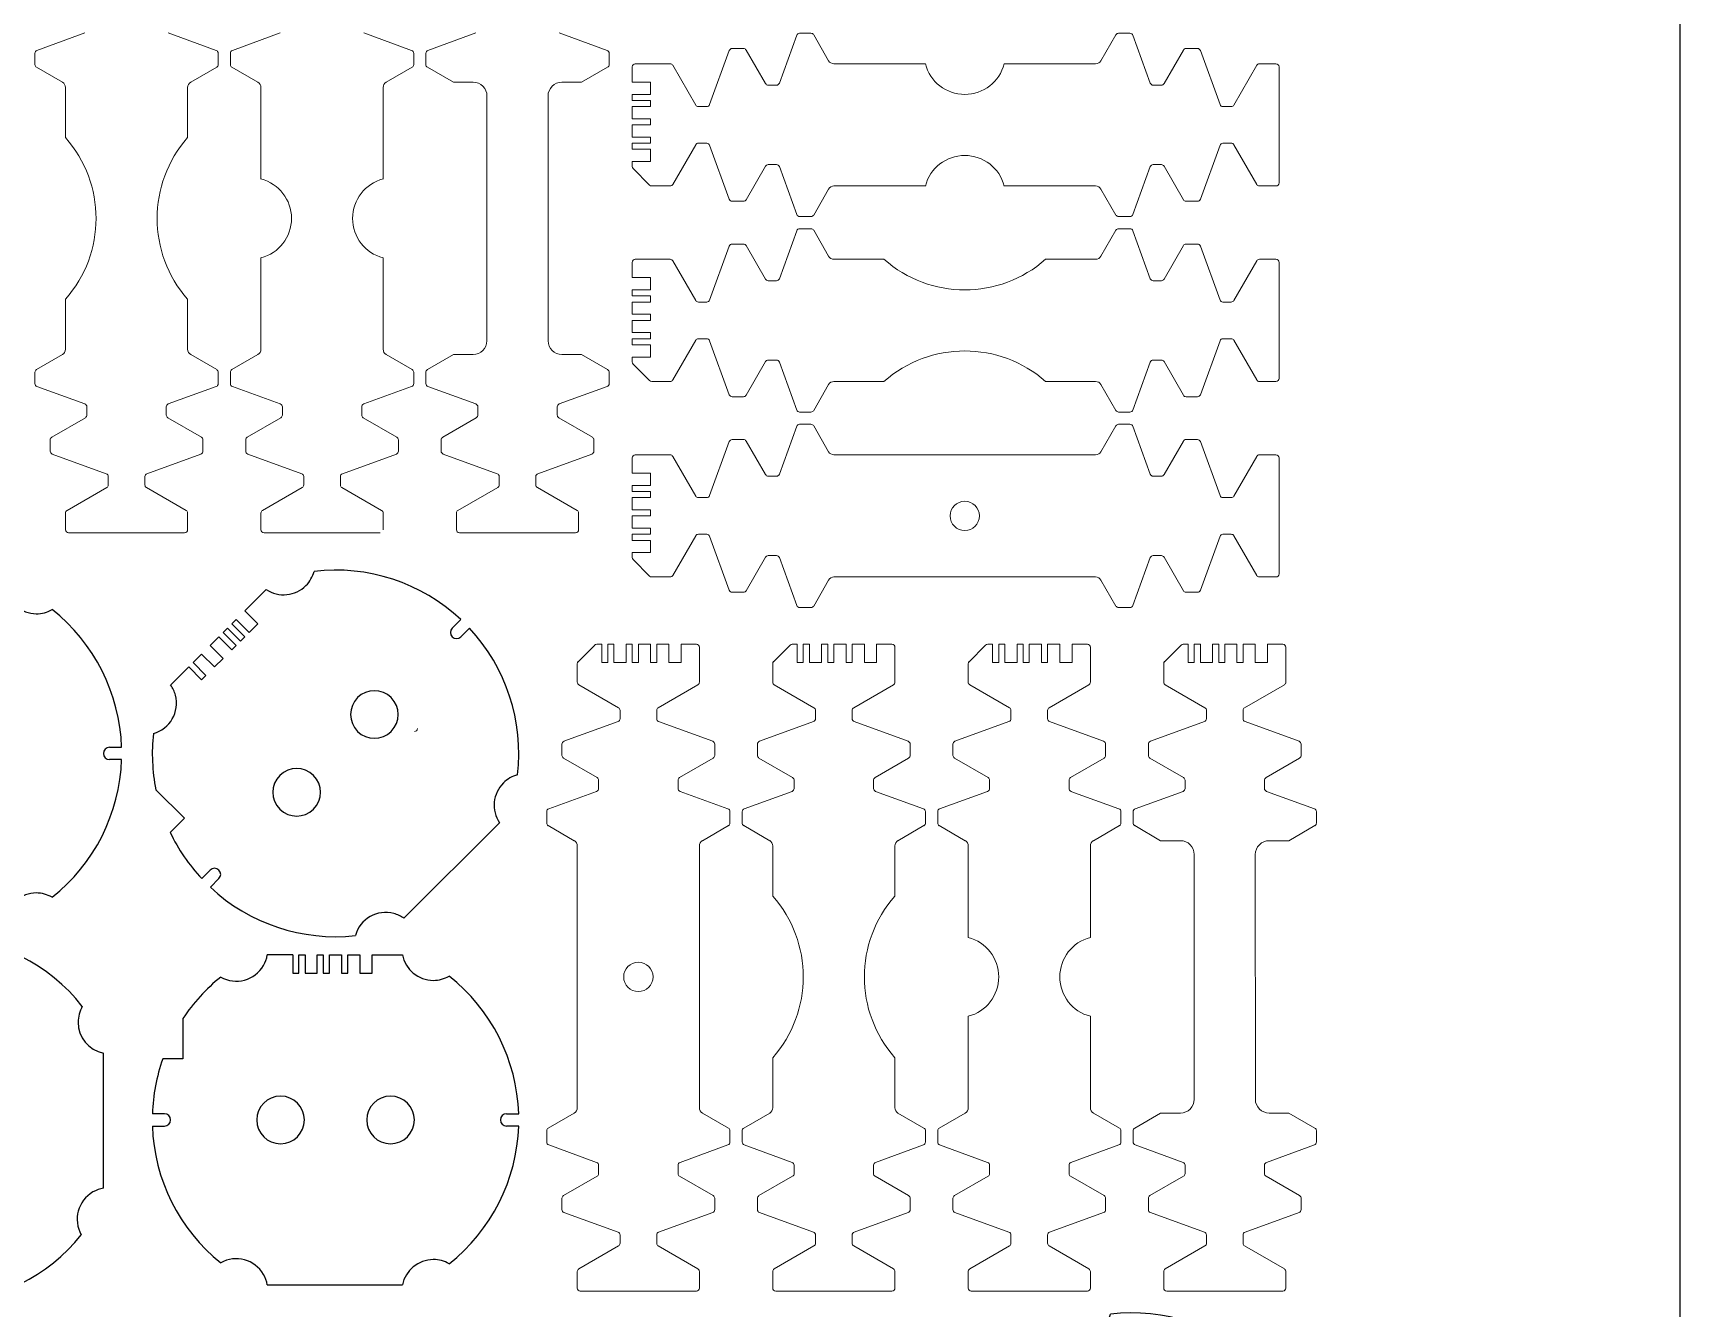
# Model space of a CAD drawing. Extents: x 0 to 1040, y 0 to 600.
# Drawn here: x 230.4 to 500, y 171.1 to 379.8 of the extents above; entities that cross this region are included whole.
import ezdxf

# ---------------------------------------------------------------- set-up
doc = ezdxf.new("R2010")
doc.units = 0
doc.layers.get('0').update_dxf_attribs({"true_color": 0xffffff})
for name, color, linetype, lineweight, true_color in [('High_Quality', 5, 'Continuous', 25, 0x0000ff), ('Medium_Quality', 4, 'Continuous', 25, 0x00ffff), ('Normal_Quality', 3, 'Continuous', 25, 0x00ff00)]:
    doc.layers.add(name, color=color, linetype=linetype, lineweight=lineweight, true_color=true_color)

# ---------------------------------------------------------------- blocks, each defined once
blk = doc.blocks.new('block 16')
at = {"color": 3, "true_color": 0x00ff00}
for p, q in [((-7, 27), (-11.17, 27)), ((6, 27), (10.95, 27)), ((-25, 16.58), (-25, 10)), ((-25, 10), (-28.28, 10)), ((-28, 1), (-29.98, 1)), ((28, 1), (29.98, 1)), ((-29.98, -1), (-28, -1)), ((29.98, -1), (28, -1)), ((-11.17, -27), (10.95, -27))]:
    blk.add_line(p, q, dxfattribs=at)
at = {"color": 5, "true_color": 0x0000ff}
for p, q in [((-7, 27), (-7, 24)), ((-6, 24), (-6, 27)), ((-6, 27), (-5, 27)), ((-5, 27), (-5, 24)), ((-3, 24), (-3, 27)), ((-3, 27), (-2, 27)), ((-2, 27), (-2, 24)), ((-1, 24), (-1, 27)), ((-1, 27), (1, 27)), ((1, 27), (1, 24)), ((2, 24), (2, 27)), ((2, 27), (4, 27)), ((4, 27), (4, 24)), ((6, 24), (6, 27)), ((-7, 24), (-6, 24)), ((-5, 24), (-3, 24)), ((-2, 24), (-1, 24)), ((1, 24), (2, 24)), ((4, 24), (6, 24))]:
    blk.add_line(p, q, dxfattribs=at)
at = {"color": 3, "true_color": 0x00ff00}
for centre, radius, start, end in [((-16.25, 27.86), 5.15, 330, 350.4277), ((16, 28), 5.15, 191.1965, 270), ((-16.25, 27.86), 5.15, 240.3428, 330), ((0, 0), 30, 128.7972, 146.4427), ((16, 28), 5.15, 270, 300.1674), ((0, 0), 30, 1.9102, 51.713), ((0, 0), 30, 160.5288, 178.0898), ((-28, 0), 1, 0, 90), ((-28, 0), 1, 270, 0), ((28, 0), 1, 90, 270), ((0, 0), 30, 181.9102, 231.2028), ((0, 0), 30, 308.287, 358.0898), ((-16.25, -27.86), 5.15, 30, 119.6572), ((16, -28), 5.15, 90, 168.8035), ((16, -28), 5.15, 59.8326, 90), ((-16.25, -27.86), 5.15, 9.5723, 30)]:
    blk.add_arc(centre, radius, start, end, dxfattribs=at)
blk = doc.blocks.new('block 17')
at = {"color": 3, "true_color": 0x00ff00}
for p, q in [((-7, 27), (-11.17, 27)), ((6, 27), (10.95, 27)), ((-25, 16.58), (-25, 10)), ((-25, 10), (-28.28, 10)), ((-28, 1), (-29.98, 1)), ((28, 1), (29.98, 1)), ((-29.98, -1), (-28, -1)), ((29.98, -1), (28, -1)), ((-11.17, -27), (10.95, -27))]:
    blk.add_line(p, q, dxfattribs=at)
at = {"color": 5, "true_color": 0x0000ff}
for p, q in [((-7, 27), (-7, 24)), ((-6, 24), (-6, 27)), ((-6, 27), (-5, 27)), ((-5, 27), (-5, 24)), ((-3, 24), (-3, 27)), ((-3, 27), (-2, 27)), ((-2, 27), (-2, 24)), ((-1, 24), (-1, 27)), ((-1, 27), (1, 27)), ((1, 27), (1, 24)), ((2, 24), (2, 27)), ((2, 27), (4, 27)), ((4, 27), (4, 24)), ((6, 24), (6, 27)), ((-7, 24), (-6, 24)), ((-5, 24), (-3, 24)), ((-2, 24), (-1, 24)), ((1, 24), (2, 24)), ((4, 24), (6, 24))]:
    blk.add_line(p, q, dxfattribs=at)
at = {"color": 3, "true_color": 0x00ff00}
for centre, radius, start, end in [((-16.25, 27.86), 5.15, 330, 350.4277), ((16, 28), 5.15, 191.1965, 270), ((-16.25, 27.86), 5.15, 240.3428, 330), ((0, 0), 30, 128.7972, 146.4427), ((16, 28), 5.15, 270, 300.1674), ((0, 0), 30, 1.9102, 51.713), ((0, 0), 30, 160.5288, 178.0898), ((-28, 0), 1, 0, 90), ((-28, 0), 1, 270, 0), ((28, 0), 1, 90, 270), ((0, 0), 30, 181.9102, 231.2028), ((0, 0), 30, 308.287, 358.0898), ((-16.25, -27.86), 5.15, 30, 119.6572), ((16, -28), 5.15, 90, 168.8035), ((16, -28), 5.15, 59.8326, 90), ((-16.25, -27.86), 5.15, 9.5723, 30)]:
    blk.add_arc(centre, radius, start, end, dxfattribs=at)
at = {"color": 5, "true_color": 0x0000ff}
for centre, start, end in [((-9, 0), 90, 270), ((-9, 0), 270, 90), ((9, 0), 90, 270), ((9, 0), 270, 90)]:
    blk.add_arc(centre, 3.9, start, end, dxfattribs=at)
blk = doc.blocks.new('block 18')
at = {"color": 3, "true_color": 0x00ff00}
for p, q in [((-7, 27), (-11.17, 27)), ((6, 27), (10.95, 27)), ((-25, 16.58), (-25, 10)), ((-25, 10), (-28.28, 10)), ((-28, 1), (-29.98, 1)), ((28, 1), (29.98, 1)), ((-29.98, -1), (-28, -1)), ((29.98, -1), (28, -1)), ((-11.17, -27), (10.95, -27))]:
    blk.add_line(p, q, dxfattribs=at)
at = {"color": 5, "true_color": 0x0000ff}
for p, q in [((-7, 27), (-7, 24)), ((-6, 24), (-6, 27)), ((-6, 27), (-5, 27)), ((-5, 27), (-5, 24)), ((-3, 24), (-3, 27)), ((-3, 27), (-1, 27)), ((-1, 27), (-1, 24)), ((0, 24), (0, 27)), ((0, 27), (2, 27)), ((2, 27), (2, 24)), ((3, 24), (3, 27)), ((3, 27), (4, 27)), ((4, 27), (4, 24)), ((6, 24), (6, 27)), ((-7, 24), (-6, 24)), ((-5, 24), (-3, 24)), ((-1, 24), (0, 24)), ((2, 24), (3, 24)), ((4, 24), (6, 24))]:
    blk.add_line(p, q, dxfattribs=at)
at = {"color": 3, "true_color": 0x00ff00}
for centre, radius, start, end in [((-16.25, 27.86), 5.15, 330, 350.4277), ((16, 28), 5.15, 191.1965, 270), ((-16.25, 27.86), 5.15, 240.3428, 330), ((0, 0), 30, 128.7972, 146.4427), ((16, 28), 5.15, 270, 300.1674), ((0, 0), 30, 1.9102, 51.713), ((0, 0), 30, 160.5288, 178.0898), ((-28, 0), 1, 0, 90), ((-28, 0), 1, 270, 0), ((28, 0), 1, 90, 270), ((0, 0), 30, 181.9102, 231.2028), ((0, 0), 30, 308.287, 358.0898), ((-16.25, -27.86), 5.15, 30, 119.6572), ((16, -28), 5.15, 90, 168.8035), ((16, -28), 5.15, 59.8326, 90), ((-16.25, -27.86), 5.15, 9.5723, 30)]:
    blk.add_arc(centre, radius, start, end, dxfattribs=at)
at = {"color": 5, "true_color": 0x0000ff}
for centre, start, end in [((-9, 0), 90, 270), ((-9, 0), 270, 90), ((9, 0), 90, 270), ((9, 0), 270, 90)]:
    blk.add_arc(centre, 3.9, start, end, dxfattribs=at)
blk = doc.blocks.new('block 19')
at = {"color": 3, "true_color": 0x00ff00}
for p, q in [((-7, 27), (-11.17, 27)), ((6, 27), (10.95, 27)), ((-25, 16.58), (-25, 10)), ((-25, 10), (-28.28, 10)), ((-28, 1), (-29.98, 1)), ((28, 1), (29.98, 1)), ((-29.98, -1), (-28, -1)), ((29.98, -1), (28, -1)), ((-11.17, -27), (10.95, -27))]:
    blk.add_line(p, q, dxfattribs=at)
at = {"color": 5, "true_color": 0x0000ff}
for p, q in [((-7, 27), (-7, 24)), ((-6, 24), (-6, 27)), ((-6, 27), (-4, 27)), ((-4, 27), (-4, 24)), ((-2, 24), (-2, 27)), ((-2, 27), (0, 27)), ((0, 27), (0, 24)), ((1, 24), (1, 27)), ((1, 27), (2, 27)), ((2, 27), (2, 24)), ((3, 24), (3, 27)), ((3, 27), (4, 27)), ((4, 27), (4, 24)), ((6, 24), (6, 27)), ((-7, 24), (-6, 24)), ((-4, 24), (-2, 24)), ((0, 24), (1, 24)), ((2, 24), (3, 24)), ((4, 24), (6, 24))]:
    blk.add_line(p, q, dxfattribs=at)
at = {"color": 3, "true_color": 0x00ff00}
for centre, radius, start, end in [((-16.25, 27.86), 5.15, 330, 350.4277), ((16, 28), 5.15, 191.1965, 270), ((-16.25, 27.86), 5.15, 240.3428, 330), ((0, 0), 30, 128.7972, 146.4427), ((16, 28), 5.15, 270, 300.1674), ((0, 0), 30, 1.9102, 51.713), ((0, 0), 30, 160.5288, 178.0898), ((-28, 0), 1, 0, 90), ((-28, 0), 1, 270, 0), ((28, 0), 1, 90, 270), ((0, 0), 30, 181.9102, 231.2028), ((0, 0), 30, 308.287, 358.0898), ((-16.25, -27.86), 5.15, 30, 119.6572), ((16, -28), 5.15, 90, 168.8035), ((16, -28), 5.15, 59.8326, 90), ((-16.25, -27.86), 5.15, 9.5723, 30)]:
    blk.add_arc(centre, radius, start, end, dxfattribs=at)
at = {"color": 5, "true_color": 0x0000ff}
for centre, start, end in [((-9, 0), 90, 270), ((-9, 0), 270, 90), ((9, 0), 90, 270), ((9, 0), 270, 90)]:
    blk.add_arc(centre, 3.9, start, end, dxfattribs=at)
blk = doc.blocks.new('block 22')
at = {"color": 3, "true_color": 0x00ff00}
for p, q in [((-7, 27), (-11.17, 27)), ((6, 27), (10.95, 27)), ((-25, 16.58), (-25, 10)), ((-25, 10), (-28.28, 10)), ((-28, 1), (-29.98, 1)), ((28, 1), (29.98, 1)), ((-29.98, -1), (-28, -1)), ((29.98, -1), (28, -1)), ((-11.17, -27), (10.95, -27))]:
    blk.add_line(p, q, dxfattribs=at)
at = {"color": 5, "true_color": 0x0000ff}
for p, q in [((-7, 27), (-7, 24)), ((-5, 24), (-5, 27)), ((-5, 27), (-3, 27)), ((-3, 27), (-3, 24)), ((-1, 24), (-1, 27)), ((-1, 27), (1, 27)), ((1, 27), (1, 24)), ((2, 24), (2, 27)), ((2, 27), (3, 27)), ((3, 27), (3, 24)), ((4, 24), (4, 27)), ((4, 27), (5, 27)), ((5, 27), (5, 24)), ((6, 24), (6, 27)), ((-7, 24), (-5, 24)), ((-3, 24), (-1, 24)), ((1, 24), (2, 24)), ((3, 24), (4, 24)), ((5, 24), (6, 24))]:
    blk.add_line(p, q, dxfattribs=at)
at = {"color": 3, "true_color": 0x00ff00}
for centre, radius, start, end in [((-16.25, 27.86), 5.15, 330, 350.4277), ((16, 28), 5.15, 191.1965, 270), ((-16.25, 27.86), 5.15, 240.3428, 330), ((0, 0), 30, 128.7972, 146.4427), ((16, 28), 5.15, 270, 300.1674), ((0, 0), 30, 1.9102, 51.713), ((0, 0), 30, 160.5288, 178.0898), ((-28, 0), 1, 0, 90), ((-28, 0), 1, 270, 0), ((28, 0), 1, 90, 270), ((0, 0), 30, 181.9102, 231.2028), ((0, 0), 30, 308.287, 358.0898), ((-16.25, -27.86), 5.15, 30, 119.6572), ((16, -28), 5.15, 90, 168.8035), ((16, -28), 5.15, 59.8326, 90), ((-16.25, -27.86), 5.15, 9.5723, 30)]:
    blk.add_arc(centre, radius, start, end, dxfattribs=at)
at = {"color": 5, "true_color": 0x0000ff}
for centre, start, end in [((-9, 0), 90, 270), ((-9, 0), 270, 90), ((9, 0), 90, 270), ((9, 0), 270, 90)]:
    blk.add_arc(centre, 3.9, start, end, dxfattribs=at)

msp = doc.modelspace()

# ---------------------------------------------------------------- linework, layer by layer
at = {"color": 0, "linetype": 'Continuous'}
msp.add_line((500, 0), (500, 600), dxfattribs=at)
at = {"layer": 'High_Quality', "color": 5, "linetype": 'Continuous', "lineweight": 13, "true_color": 0x0000ff}
for p, q in [((304.69, 369.44), (304.68, 329.36)), ((314.69, 369.44), (314.7, 329.36)), ((420.47, 245.3), (420.46, 205.22)), ((430.47, 245.3), (430.48, 205.22))]:
    msp.add_line(p, q, dxfattribs=at)
at = {"layer": 'High_Quality', "lineweight": 13}
for p, q in [((331.47, 371.71), (328.47, 371.71)), ((328.47, 368.71), (328.47, 369.71)), ((328.47, 369.71), (331.47, 369.71)), ((331.47, 369.71), (331.47, 371.71)), ((331.47, 368.71), (328.47, 368.71)), ((328.47, 365.71), (328.47, 367.71)), ((328.47, 367.71), (331.47, 367.71)), ((331.47, 367.71), (331.47, 368.71)), ((331.47, 365.71), (328.47, 365.71)), ((328.47, 362.71), (328.47, 364.71)), ((328.47, 364.71), (331.47, 364.71)), ((331.47, 364.71), (331.47, 365.71)), ((331.47, 362.71), (328.47, 362.71)), ((328.47, 360.71), (328.47, 361.71)), ((328.47, 361.71), (331.47, 361.71)), ((331.47, 361.71), (331.47, 362.71)), ((331.47, 360.71), (328.47, 360.71)), ((328.47, 358.71), (331.47, 358.71)), ((331.47, 358.71), (331.47, 360.71)), ((331.47, 339.71), (328.47, 339.71)), ((328.47, 336.71), (328.47, 337.71)), ((328.47, 337.71), (331.47, 337.71)), ((331.47, 337.71), (331.47, 339.71)), ((331.47, 336.71), (328.47, 336.71)), ((328.47, 333.71), (328.47, 335.71)), ((328.47, 335.71), (331.47, 335.71)), ((331.47, 335.71), (331.47, 336.71)), ((331.47, 333.71), (328.47, 333.71)), ((328.47, 330.71), (328.47, 332.71)), ((328.47, 332.71), (331.47, 332.71)), ((331.47, 332.71), (331.47, 333.71)), ((331.47, 330.71), (328.47, 330.71)), ((328.47, 328.71), (328.47, 329.71)), ((328.47, 329.71), (331.47, 329.71)), ((331.47, 329.71), (331.47, 330.71)), ((331.47, 328.71), (328.47, 328.71)), ((328.47, 326.71), (331.47, 326.71)), ((331.47, 326.71), (331.47, 328.71)), ((331.47, 307.71), (328.47, 307.71)), ((331.47, 305.71), (331.47, 307.71)), ((328.47, 304.71), (328.47, 305.71)), ((328.47, 305.71), (331.47, 305.71)), ((331.47, 304.71), (328.47, 304.71)), ((331.47, 303.71), (331.47, 304.71)), ((328.47, 301.71), (328.47, 303.71)), ((328.47, 303.71), (331.47, 303.71)), ((331.47, 301.71), (328.47, 301.71)), ((328.47, 298.71), (328.47, 300.71)), ((328.47, 300.71), (331.47, 300.71)), ((331.47, 300.71), (331.47, 301.71)), ((331.47, 298.71), (328.47, 298.71)), ((328.47, 296.71), (328.47, 297.71)), ((328.47, 297.71), (331.47, 297.71)), ((331.47, 296.71), (328.47, 296.71)), ((331.47, 297.71), (331.47, 298.71)), ((331.47, 294.71), (331.47, 296.71)), ((328.47, 294.71), (331.47, 294.71)), ((323.47, 279.71), (323.47, 276.71)), ((324.47, 276.71), (324.47, 279.71)), ((324.47, 279.71), (325.47, 279.71)), ((325.47, 279.71), (325.47, 276.71)), ((327.47, 276.71), (327.47, 279.71)), ((327.47, 279.71), (328.47, 279.71)), ((328.47, 279.71), (328.47, 276.71)), ((329.47, 276.71), (329.47, 279.71)), ((329.47, 279.71), (331.47, 279.71)), ((331.47, 279.71), (331.47, 276.71)), ((332.47, 276.71), (332.47, 279.71)), ((332.47, 279.71), (334.47, 279.71)), ((334.47, 279.71), (334.47, 276.71)), ((336.47, 276.71), (336.47, 279.71)), ((355.47, 279.71), (355.47, 276.71)), ((356.47, 276.71), (356.47, 279.71)), ((356.47, 279.71), (357.47, 279.71)), ((357.47, 279.71), (357.47, 276.71)), ((359.47, 276.71), (359.47, 279.71)), ((359.47, 279.71), (360.47, 279.71)), ((360.47, 279.71), (360.47, 276.71)), ((361.47, 276.71), (361.47, 279.71)), ((361.47, 279.71), (363.47, 279.71)), ((363.47, 279.71), (363.47, 276.71)), ((364.47, 276.71), (364.47, 279.71)), ((364.47, 279.71), (366.47, 279.71)), ((366.47, 279.71), (366.47, 276.71)), ((368.47, 276.71), (368.47, 279.71)), ((387.47, 279.71), (387.47, 276.71)), ((388.47, 276.71), (388.47, 279.71)), ((388.47, 279.71), (389.47, 279.71)), ((389.47, 279.71), (389.47, 276.71)), ((391.47, 276.71), (391.47, 279.71)), ((391.47, 279.71), (392.47, 279.71)), ((392.47, 279.71), (392.47, 276.71)), ((393.47, 276.71), (393.47, 279.71)), ((393.47, 279.71), (395.47, 279.71)), ((395.47, 279.71), (395.47, 276.71)), ((396.47, 276.71), (396.47, 279.71)), ((396.47, 279.71), (398.47, 279.71)), ((398.47, 279.71), (398.47, 276.71)), ((400.47, 276.71), (400.47, 279.71)), ((419.47, 279.71), (419.47, 276.71)), ((420.47, 276.71), (420.47, 279.71)), ((420.47, 279.71), (421.47, 279.71)), ((421.47, 279.71), (421.47, 276.71)), ((423.47, 276.71), (423.47, 279.71)), ((423.47, 279.71), (424.47, 279.71)), ((424.47, 279.71), (424.47, 276.71)), ((425.47, 276.71), (425.47, 279.71)), ((425.47, 279.71), (427.47, 279.71)), ((427.47, 279.71), (427.47, 276.71)), ((428.47, 276.71), (428.47, 279.71)), ((428.47, 279.71), (430.47, 279.71)), ((430.47, 279.71), (430.47, 276.71)), ((432.47, 276.71), (432.47, 279.71)), ((323.47, 276.71), (324.47, 276.71)), ((325.47, 276.71), (327.47, 276.71)), ((328.47, 276.71), (329.47, 276.71)), ((331.47, 276.71), (332.47, 276.71)), ((334.47, 276.71), (336.47, 276.71)), ((355.47, 276.71), (356.47, 276.71)), ((357.47, 276.71), (359.47, 276.71)), ((360.47, 276.71), (361.47, 276.71)), ((363.47, 276.71), (364.47, 276.71)), ((366.47, 276.71), (368.47, 276.71)), ((387.47, 276.71), (388.47, 276.71)), ((389.47, 276.71), (391.47, 276.71)), ((392.47, 276.71), (393.47, 276.71)), ((395.47, 276.71), (396.47, 276.71)), ((398.47, 276.71), (400.47, 276.71)), ((419.47, 276.71), (420.47, 276.71)), ((421.47, 276.71), (423.47, 276.71)), ((424.47, 276.71), (425.47, 276.71)), ((427.47, 276.71), (428.47, 276.71)), ((430.47, 276.71), (432.47, 276.71))]:
    msp.add_line(p, q, dxfattribs=at)
at = {"layer": 'High_Quality', "color": 5, "linetype": 'Continuous', "lineweight": 13, "true_color": 0x0000ff}
for centre in [(382.91, 300.71), (329.47, 225.26)]:
    msp.add_circle(centre, 2.4, dxfattribs=at)
for centre, radius, start, end in [((382.91, 376.37), 6.67, 194.4775, 345.5225), ((302.44, 369.44), 2.25, 359.9865, 90), ((316.94, 369.44), 2.25, 90, 180.0135), ((220.69, 349.4), 20, 318.5904, 41.4096), ((270.69, 349.4), 20, 138.5904, 221.4096), ((382.91, 353.04), 6.67, 14.4775, 165.5225), ((266.02, 349.4), 6.67, 284.4775, 75.5225), ((289.36, 349.4), 6.67, 104.4775, 255.5225), ((382.91, 357.71), 20, 228.5904, 311.4096), ((302.43, 329.36), 2.25, 270, 359.9865), ((316.95, 329.36), 2.25, 180.0135, 270), ((382.91, 307.71), 20, 48.5904, 131.4096), ((418.22, 245.3), 2.25, 359.9865, 90), ((432.72, 245.3), 2.25, 90, 180.0135), ((336.47, 225.26), 20, 318.5904, 41.4096), ((386.47, 225.26), 20, 138.5904, 221.4096), ((381.8, 225.26), 6.67, 284.4775, 75.5225), ((405.13, 225.26), 6.67, 104.4775, 255.5225), ((418.21, 205.22), 2.25, 270, 359.9865), ((432.73, 205.22), 2.25, 180.0135, 270)]:
    msp.add_arc(centre, radius, start, end, dxfattribs=at)
at = {"layer": 'Medium_Quality', "color": 4, "linetype": 'Continuous', "lineweight": 13, "true_color": 0x00ffff}
for p, q in [((358.17, 379.46), (360.62, 375.21)), ((407.65, 379.46), (405.2, 375.21)), ((347.11, 376.96), (350.28, 371.46)), ((418.71, 376.96), (415.53, 371.46)), ((230.94, 374.14), (235.19, 371.69)), ((260.44, 374.14), (256.19, 371.69)), ((262.94, 374.14), (267.19, 371.69)), ((292.44, 374.14), (288.19, 371.69)), ((294.94, 374.14), (299.19, 371.69)), ((324.44, 374.14), (320.19, 371.69)), ((335.11, 374.46), (338.86, 367.96)), ((361.49, 374.71), (376.45, 374.71)), ((404.33, 374.71), (389.36, 374.71)), ((430.71, 374.46), (426.96, 367.96)), ((235.69, 370.82), (235.69, 362.63)), ((255.69, 370.82), (255.69, 362.63)), ((267.69, 370.82), (267.69, 355.85)), ((287.69, 370.82), (287.69, 355.85)), ((299.19, 371.69), (302.44, 371.69)), ((320.19, 371.69), (316.94, 371.69)), ((335.11, 354.96), (338.86, 361.46)), ((430.71, 354.96), (426.96, 361.46)), ((347.11, 352.46), (350.28, 357.96)), ((418.71, 352.46), (415.53, 357.96)), ((358.17, 349.96), (360.62, 354.21)), ((361.49, 354.71), (376.45, 354.71)), ((404.33, 354.71), (389.36, 354.71)), ((407.65, 349.96), (405.2, 354.21)), ((358.17, 347.46), (360.62, 343.21)), ((407.65, 347.46), (405.2, 343.21)), ((267.69, 327.98), (267.69, 342.94)), ((287.69, 327.98), (287.69, 342.94)), ((335.11, 342.46), (338.86, 335.96)), ((347.11, 344.96), (350.28, 339.46)), ((361.49, 342.71), (369.68, 342.71)), ((404.33, 342.71), (396.14, 342.71)), ((418.71, 344.96), (415.53, 339.46)), ((430.71, 342.46), (426.96, 335.96)), ((235.69, 327.98), (235.69, 336.17)), ((255.69, 327.98), (255.69, 336.17)), ((335.11, 322.96), (338.86, 329.46)), ((430.71, 322.96), (426.96, 329.46)), ((230.94, 324.66), (235.19, 327.11)), ((260.44, 324.66), (256.19, 327.11)), ((262.94, 324.66), (267.19, 327.11)), ((292.44, 324.66), (288.19, 327.11)), ((294.94, 324.66), (299.19, 327.11)), ((299.19, 327.11), (302.43, 327.11)), ((320.19, 327.11), (316.95, 327.11)), ((324.44, 324.66), (320.19, 327.11)), ((347.11, 320.46), (350.28, 325.96)), ((418.71, 320.46), (415.53, 325.96)), ((358.17, 317.96), (360.62, 322.21)), ((361.49, 322.71), (369.68, 322.71)), ((404.33, 322.71), (396.14, 322.71)), ((407.65, 317.96), (405.2, 322.21)), ((233.44, 313.6), (238.94, 316.77)), ((257.94, 313.6), (252.44, 316.77)), ((265.44, 313.6), (270.94, 316.77)), ((289.94, 313.6), (284.44, 316.77)), ((297.44, 313.6), (302.94, 316.77)), ((321.94, 313.6), (316.44, 316.77)), ((347.11, 312.96), (350.28, 307.46)), ((358.17, 315.46), (360.62, 311.21)), ((407.65, 315.46), (405.2, 311.21)), ((418.71, 312.96), (415.53, 307.46)), ((335.11, 310.46), (338.86, 303.96)), ((361.49, 310.71), (404.33, 310.71)), ((430.71, 310.46), (426.96, 303.96)), ((235.94, 301.6), (242.44, 305.35)), ((255.44, 301.6), (248.94, 305.35)), ((267.94, 301.6), (274.44, 305.35)), ((287.44, 301.6), (280.94, 305.35)), ((299.94, 301.6), (306.44, 305.35)), ((319.44, 301.6), (312.94, 305.35)), ((335.11, 290.96), (338.86, 297.46)), ((430.71, 290.96), (426.96, 297.46)), ((347.11, 288.46), (350.28, 293.96)), ((418.71, 288.46), (415.53, 293.96)), ((358.17, 285.96), (360.62, 290.21)), ((361.49, 290.71), (404.33, 290.71)), ((407.65, 285.96), (405.2, 290.21)), ((319.72, 273.06), (326.22, 269.31)), ((339.22, 273.06), (332.72, 269.31)), ((351.72, 273.06), (358.22, 269.31)), ((371.22, 273.06), (364.72, 269.31)), ((383.72, 273.06), (390.22, 269.31)), ((403.22, 273.06), (396.72, 269.31)), ((415.72, 273.06), (422.22, 269.31)), ((435.22, 273.06), (428.72, 269.31)), ((317.22, 261.06), (322.72, 257.89)), ((341.72, 261.06), (336.22, 257.89)), ((349.22, 261.06), (354.72, 257.89)), ((373.72, 261.06), (368.22, 257.89)), ((381.22, 261.06), (386.72, 257.89)), ((405.72, 261.06), (400.22, 257.89)), ((413.22, 261.06), (418.72, 257.89)), ((437.72, 261.06), (432.22, 257.89)), ((314.72, 250.01), (318.97, 247.55)), ((344.22, 250.01), (339.97, 247.55)), ((346.72, 250.01), (350.97, 247.55)), ((376.22, 250.01), (371.97, 247.55)), ((378.72, 250.01), (382.97, 247.55)), ((408.22, 250.01), (403.97, 247.55)), ((410.72, 250.01), (414.97, 247.55)), ((440.22, 250.01), (435.97, 247.55)), ((319.47, 246.69), (319.47, 203.84)), ((339.47, 246.69), (339.47, 203.84)), ((351.47, 246.69), (351.47, 238.49)), ((371.47, 246.69), (371.47, 238.49)), ((383.47, 246.69), (383.47, 231.72)), ((403.47, 246.69), (403.47, 231.72)), ((414.97, 247.55), (418.22, 247.55)), ((435.97, 247.55), (432.72, 247.55)), ((383.47, 203.84), (383.47, 218.81)), ((403.47, 203.84), (403.47, 218.81)), ((351.47, 203.84), (351.47, 212.03)), ((371.47, 203.84), (371.47, 212.03)), ((314.72, 200.52), (318.97, 202.97)), ((344.22, 200.52), (339.97, 202.97)), ((346.72, 200.52), (350.97, 202.97)), ((376.22, 200.52), (371.97, 202.97)), ((378.72, 200.52), (382.97, 202.97)), ((408.22, 200.52), (403.97, 202.97)), ((410.72, 200.52), (414.97, 202.97)), ((414.97, 202.97), (418.21, 202.97)), ((435.97, 202.97), (432.73, 202.97)), ((440.22, 200.52), (435.97, 202.97)), ((317.22, 189.46), (322.72, 192.64)), ((341.72, 189.46), (336.22, 192.64)), ((349.22, 189.46), (354.72, 192.64)), ((373.72, 189.46), (368.22, 192.64)), ((381.22, 189.46), (386.72, 192.64)), ((405.72, 189.46), (400.22, 192.64)), ((413.22, 189.46), (418.72, 192.64)), ((437.72, 189.46), (432.22, 192.64)), ((319.72, 177.46), (326.22, 181.22)), ((339.22, 177.46), (332.72, 181.22)), ((351.72, 177.46), (358.22, 181.22)), ((371.22, 177.46), (364.72, 181.22)), ((383.72, 177.46), (390.22, 181.22)), ((403.22, 177.46), (396.72, 181.22)), ((415.72, 177.46), (422.22, 181.22)), ((435.22, 177.46), (428.72, 181.22))]:
    msp.add_line(p, q, dxfattribs=at)
for centre, start, end in [((361.49, 375.71), 210, 270), ((404.33, 375.71), 270, 330), ((234.69, 370.82), 0, 60), ((256.69, 370.82), 120, 180), ((266.69, 370.82), 0, 60), ((288.69, 370.82), 120, 180), ((361.49, 353.71), 90, 150), ((404.33, 353.71), 30, 90), ((361.49, 343.71), 210, 270), ((404.33, 343.71), 270, 330), ((234.69, 327.98), 300, 0), ((256.69, 327.98), 180, 240), ((266.69, 327.98), 300, 0), ((288.69, 327.98), 180, 240), ((361.49, 321.71), 90, 150), ((404.33, 321.71), 30, 90), ((361.49, 311.71), 210, 270), ((404.33, 311.71), 270, 330), ((361.49, 289.71), 90, 150), ((404.33, 289.71), 30, 90), ((318.47, 246.69), 0, 60), ((340.47, 246.69), 120, 180), ((350.47, 246.69), 0, 60), ((372.47, 246.69), 120, 180), ((382.47, 246.69), 0, 60), ((404.47, 246.69), 120, 180), ((318.47, 203.84), 300, 0), ((340.47, 203.84), 180, 240), ((350.47, 203.84), 300, 0), ((372.47, 203.84), 180, 240), ((382.47, 203.84), 300, 0), ((404.47, 203.84), 180, 240)]:
    msp.add_arc(centre, 1, start, end, dxfattribs=at)
at = {"layer": 'Normal_Quality', "color": 3, "linetype": 'Continuous', "lineweight": 13, "true_color": 0x00ff00}
for p, q in [((238.86, 379.76), (231.02, 376.9)), ((252.52, 379.76), (260.36, 376.9)), ((270.86, 379.76), (263.02, 376.9)), ((284.52, 379.76), (292.36, 376.9)), ((302.86, 379.76), (295.02, 376.9)), ((316.52, 379.76), (324.36, 376.9)), ((352.55, 371.54), (355.4, 379.38)), ((355.87, 379.71), (357.73, 379.71)), ((409.95, 379.71), (408.09, 379.71)), ((413.27, 371.54), (410.42, 379.38)), ((230.69, 376.43), (230.69, 374.57)), ((260.69, 376.43), (260.69, 374.57)), ((262.69, 376.43), (262.69, 374.57)), ((292.69, 376.43), (292.69, 374.57)), ((294.69, 376.43), (294.69, 374.57)), ((324.69, 376.43), (324.69, 374.57)), ((341.13, 368.04), (344.35, 376.88)), ((344.82, 377.21), (346.68, 377.21)), ((421, 377.21), (419.14, 377.21)), ((424.69, 368.04), (421.47, 376.88)), ((328.97, 374.71), (334.68, 374.71)), ((433.85, 374.71), (431.14, 374.71)), ((434.35, 374.21), (434.35, 355.21)), ((350.72, 371.21), (352.08, 371.21)), ((415.1, 371.21), (413.74, 371.21)), ((339.3, 367.71), (340.66, 367.71)), ((426.52, 367.71), (425.16, 367.71)), ((339.3, 361.71), (340.66, 361.71)), ((341.13, 361.38), (344.35, 352.54)), ((424.69, 361.38), (421.47, 352.54)), ((426.52, 361.71), (425.16, 361.71)), ((350.72, 358.21), (352.08, 358.21)), ((352.55, 357.88), (355.4, 350.04)), ((413.27, 357.88), (410.42, 350.04)), ((415.1, 358.21), (413.74, 358.21)), ((331.67, 354.71), (334.68, 354.71)), ((433.85, 354.71), (431.14, 354.71)), ((344.82, 352.21), (346.68, 352.21)), ((421, 352.21), (419.14, 352.21)), ((355.87, 349.71), (357.73, 349.71)), ((409.95, 349.71), (408.09, 349.71)), ((344.82, 345.21), (346.68, 345.21)), ((352.55, 339.54), (355.4, 347.38)), ((355.87, 347.71), (357.73, 347.71)), ((409.95, 347.71), (408.09, 347.71)), ((413.27, 339.54), (410.42, 347.38)), ((421, 345.21), (419.14, 345.21)), ((328.97, 342.71), (334.68, 342.71)), ((341.13, 336.04), (344.35, 344.88)), ((424.69, 336.04), (421.47, 344.88)), ((433.85, 342.71), (431.14, 342.71)), ((434.35, 342.21), (434.35, 323.21)), ((350.72, 339.21), (352.08, 339.21)), ((415.1, 339.21), (413.74, 339.21)), ((339.3, 335.71), (340.66, 335.71)), ((426.52, 335.71), (425.16, 335.71)), ((339.3, 329.71), (340.66, 329.71)), ((341.13, 329.38), (344.35, 320.54)), ((424.69, 329.38), (421.47, 320.54)), ((426.52, 329.71), (425.16, 329.71)), ((230.69, 322.36), (230.69, 324.22)), ((260.69, 322.36), (260.69, 324.22)), ((262.69, 322.36), (262.69, 324.22)), ((292.69, 322.36), (292.69, 324.22)), ((294.69, 322.36), (294.69, 324.22)), ((324.69, 322.36), (324.69, 324.22)), ((350.72, 326.21), (352.08, 326.21)), ((352.55, 325.88), (355.4, 318.04)), ((413.27, 325.88), (410.42, 318.04)), ((415.1, 326.21), (413.74, 326.21)), ((238.86, 319.04), (231.02, 321.89)), ((252.52, 319.04), (260.36, 321.89)), ((270.86, 319.04), (263.02, 321.89)), ((284.52, 319.04), (292.36, 321.89)), ((302.86, 319.04), (295.02, 321.89)), ((316.52, 319.04), (324.36, 321.89)), ((331.67, 322.71), (334.68, 322.71)), ((433.85, 322.71), (431.14, 322.71)), ((239.19, 317.21), (239.19, 318.57)), ((252.19, 317.21), (252.19, 318.57)), ((271.19, 317.21), (271.19, 318.57)), ((284.19, 317.21), (284.19, 318.57)), ((303.19, 317.21), (303.19, 318.57)), ((316.19, 317.21), (316.19, 318.57)), ((344.82, 320.21), (346.68, 320.21)), ((421, 320.21), (419.14, 320.21)), ((355.87, 317.71), (357.73, 317.71)), ((355.87, 315.71), (357.73, 315.71)), ((409.95, 317.71), (408.09, 317.71)), ((409.95, 315.71), (408.09, 315.71)), ((233.19, 311.3), (233.19, 313.16)), ((258.19, 311.3), (258.19, 313.16)), ((265.19, 311.3), (265.19, 313.16)), ((290.19, 311.3), (290.19, 313.16)), ((297.19, 311.3), (297.19, 313.16)), ((322.19, 311.3), (322.19, 313.16)), ((341.13, 304.04), (344.35, 312.88)), ((344.82, 313.21), (346.68, 313.21)), ((352.55, 307.54), (355.4, 315.38)), ((413.27, 307.54), (410.42, 315.38)), ((421, 313.21), (419.14, 313.21)), ((424.69, 304.04), (421.47, 312.88)), ((242.36, 307.62), (233.52, 310.83)), ((249.02, 307.62), (257.86, 310.83)), ((274.36, 307.62), (265.52, 310.83)), ((281.02, 307.62), (289.86, 310.83)), ((306.36, 307.62), (297.52, 310.83)), ((313.02, 307.62), (321.86, 310.83)), ((328.97, 310.71), (334.68, 310.71)), ((433.85, 310.71), (431.14, 310.71)), ((434.35, 310.21), (434.35, 291.21)), ((242.69, 305.78), (242.69, 307.15)), ((248.69, 305.78), (248.69, 307.15)), ((274.69, 305.78), (274.69, 307.15)), ((280.69, 305.78), (280.69, 307.15)), ((306.69, 305.78), (306.69, 307.15)), ((312.69, 305.78), (312.69, 307.15)), ((350.72, 307.21), (352.08, 307.21)), ((415.1, 307.21), (413.74, 307.21)), ((339.3, 303.71), (340.66, 303.71)), ((426.52, 303.71), (425.16, 303.71)), ((235.69, 298.45), (235.69, 301.17)), ((255.69, 298.45), (255.69, 301.17)), ((267.69, 298.45), (267.69, 301.17)), ((287.69, 298.45), (287.69, 301.17)), ((299.69, 298.45), (299.69, 301.17)), ((319.69, 298.45), (319.69, 301.17)), ((255.19, 297.95), (236.19, 297.95)), ((287.19, 297.95), (268.19, 297.95)), ((319.19, 297.95), (300.19, 297.95)), ((339.3, 297.71), (340.66, 297.71)), ((341.13, 297.38), (344.35, 288.54)), ((424.69, 297.38), (421.47, 288.54)), ((426.52, 297.71), (425.16, 297.71)), ((350.72, 294.21), (352.08, 294.21)), ((415.1, 294.21), (413.74, 294.21)), ((352.55, 293.88), (355.4, 286.04)), ((413.27, 293.88), (410.42, 286.04)), ((331.67, 290.71), (334.68, 290.71)), ((433.85, 290.71), (431.14, 290.71)), ((344.82, 288.21), (346.68, 288.21)), ((421, 288.21), (419.14, 288.21)), ((355.87, 285.71), (357.73, 285.71)), ((409.95, 285.71), (408.09, 285.71)), ((339.47, 279.21), (339.47, 273.5)), ((371.47, 279.21), (371.47, 273.5)), ((403.47, 279.21), (403.47, 273.5)), ((435.47, 279.21), (435.47, 273.5)), ((319.47, 276.5), (319.47, 273.5)), ((351.47, 276.5), (351.47, 273.5)), ((383.47, 276.5), (383.47, 273.5)), ((415.47, 276.5), (415.47, 273.5)), ((326.14, 267.05), (317.29, 263.83)), ((326.47, 268.88), (326.47, 267.52)), ((332.47, 268.88), (332.47, 267.52)), ((332.79, 267.05), (341.64, 263.83)), ((358.14, 267.05), (349.29, 263.83)), ((358.47, 268.88), (358.47, 267.52)), ((364.47, 268.88), (364.47, 267.52)), ((364.79, 267.05), (373.64, 263.83)), ((390.14, 267.05), (381.29, 263.83)), ((390.47, 268.88), (390.47, 267.52)), ((396.47, 268.88), (396.47, 267.52)), ((396.79, 267.05), (405.64, 263.83)), ((422.14, 267.05), (413.29, 263.83)), ((422.47, 268.88), (422.47, 267.52)), ((428.47, 268.88), (428.47, 267.52)), ((428.79, 267.05), (437.64, 263.83)), ((316.97, 263.36), (316.97, 261.5)), ((341.97, 263.36), (341.97, 261.5)), ((348.97, 263.36), (348.97, 261.5)), ((373.97, 263.36), (373.97, 261.5)), ((380.97, 263.36), (380.97, 261.5)), ((405.97, 263.36), (405.97, 261.5)), ((412.97, 263.36), (412.97, 261.5)), ((437.97, 263.36), (437.97, 261.5)), ((322.97, 257.45), (322.97, 256.09)), ((335.97, 257.45), (335.97, 256.09)), ((354.97, 257.45), (354.97, 256.09)), ((367.97, 257.45), (367.97, 256.09)), ((386.97, 257.45), (386.97, 256.09)), ((399.97, 257.45), (399.97, 256.09)), ((418.97, 257.45), (418.97, 256.09)), ((431.97, 257.45), (431.97, 256.09)), ((322.64, 255.62), (314.79, 252.77)), ((336.29, 255.62), (344.14, 252.77)), ((354.64, 255.62), (346.79, 252.77)), ((368.29, 255.62), (376.14, 252.77)), ((386.64, 255.62), (378.79, 252.77)), ((400.29, 255.62), (408.14, 252.77)), ((418.64, 255.62), (410.79, 252.77)), ((432.29, 255.62), (440.14, 252.77)), ((314.47, 252.3), (314.47, 250.44)), ((344.47, 252.3), (344.47, 250.44)), ((346.47, 252.3), (346.47, 250.44)), ((376.47, 252.3), (376.47, 250.44)), ((378.47, 252.3), (378.47, 250.44)), ((408.47, 252.3), (408.47, 250.44)), ((410.47, 252.3), (410.47, 250.44)), ((440.47, 252.3), (440.47, 250.44)), ((314.47, 198.23), (314.47, 200.09)), ((344.47, 198.23), (344.47, 200.09)), ((346.47, 198.23), (346.47, 200.09)), ((376.47, 198.23), (376.47, 200.09)), ((378.47, 198.23), (378.47, 200.09)), ((408.47, 198.23), (408.47, 200.09)), ((410.47, 198.23), (410.47, 200.09)), ((440.47, 198.23), (440.47, 200.09)), ((322.64, 194.9), (314.79, 197.76)), ((336.29, 194.9), (344.14, 197.76)), ((354.64, 194.9), (346.79, 197.76)), ((368.29, 194.9), (376.14, 197.76)), ((386.64, 194.9), (378.79, 197.76)), ((400.29, 194.9), (408.14, 197.76)), ((418.64, 194.9), (410.79, 197.76)), ((432.29, 194.9), (440.14, 197.76)), ((322.97, 193.07), (322.97, 194.43)), ((335.97, 193.07), (335.97, 194.43)), ((354.97, 193.07), (354.97, 194.43)), ((367.97, 193.07), (367.97, 194.43)), ((386.97, 193.07), (386.97, 194.43)), ((399.97, 193.07), (399.97, 194.43)), ((418.97, 193.07), (418.97, 194.43)), ((431.97, 193.07), (431.97, 194.43)), ((316.97, 187.17), (316.97, 189.03)), ((341.97, 187.17), (341.97, 189.03)), ((348.97, 187.17), (348.97, 189.03)), ((373.97, 187.17), (373.97, 189.03)), ((380.97, 187.17), (380.97, 189.03)), ((405.97, 187.17), (405.97, 189.03)), ((412.97, 187.17), (412.97, 189.03)), ((437.97, 187.17), (437.97, 189.03)), ((326.14, 183.48), (317.29, 186.7)), ((332.79, 183.48), (341.64, 186.7)), ((358.14, 183.48), (349.29, 186.7)), ((364.79, 183.48), (373.64, 186.7)), ((390.14, 183.48), (381.29, 186.7)), ((396.79, 183.48), (405.64, 186.7)), ((422.14, 183.48), (413.29, 186.7)), ((428.79, 183.48), (437.64, 186.7)), ((326.47, 181.65), (326.47, 183.01)), ((332.47, 181.65), (332.47, 183.01)), ((358.47, 181.65), (358.47, 183.01)), ((364.47, 181.65), (364.47, 183.01)), ((390.47, 181.65), (390.47, 183.01)), ((396.47, 181.65), (396.47, 183.01)), ((422.47, 181.65), (422.47, 183.01)), ((428.47, 181.65), (428.47, 183.01)), ((319.47, 174.32), (319.47, 177.03)), ((339.47, 174.32), (339.47, 177.03)), ((351.47, 174.32), (351.47, 177.03)), ((371.47, 174.32), (371.47, 177.03)), ((383.47, 174.32), (383.47, 177.03)), ((403.47, 174.32), (403.47, 177.03)), ((415.47, 174.32), (415.47, 177.03)), ((435.47, 174.32), (435.47, 177.03)), ((338.97, 173.82), (319.97, 173.82)), ((370.97, 173.82), (351.97, 173.82)), ((402.97, 173.82), (383.97, 173.82)), ((434.97, 173.82), (415.97, 173.82))]:
    msp.add_line(p, q, dxfattribs=at)
at = {"layer": 'Normal_Quality', "color": 3, "lineweight": 13, "true_color": 0x00ff00}
for p, q in [((328.47, 371.71), (328.47, 374.21)), ((328.47, 357.91), (328.47, 358.71)), ((331.32, 354.85), (328.61, 357.56)), ((328.47, 339.71), (328.47, 342.21)), ((328.47, 325.91), (328.47, 326.71)), ((331.32, 322.85), (328.61, 325.56)), ((328.47, 307.71), (328.47, 310.21)), ((328.47, 293.91), (328.47, 294.71)), ((331.32, 290.85), (328.61, 293.56)), ((319.61, 276.85), (322.32, 279.56)), ((322.67, 279.71), (323.47, 279.71)), ((336.47, 279.71), (338.97, 279.71)), ((351.61, 276.85), (354.32, 279.56)), ((354.67, 279.71), (355.47, 279.71)), ((368.47, 279.71), (370.97, 279.71)), ((383.61, 276.85), (386.32, 279.56)), ((386.67, 279.71), (387.47, 279.71)), ((400.47, 279.71), (402.97, 279.71)), ((415.61, 276.85), (418.32, 279.56)), ((418.67, 279.71), (419.47, 279.71)), ((432.47, 279.71), (434.97, 279.71))]:
    msp.add_line(p, q, dxfattribs=at)
at = {"layer": 'Normal_Quality', "color": 3, "linetype": 'Continuous', "lineweight": 13, "true_color": 0x00ff00}
for centre, start, end in [((355.87, 379.21), 90, 160), ((357.73, 379.21), 30, 90), ((408.09, 379.21), 90, 150), ((409.95, 379.21), 20, 90), ((231.19, 376.43), 110, 180), ((260.19, 376.43), 0, 70), ((263.19, 376.43), 110, 180), ((292.19, 376.43), 0, 70), ((295.19, 376.43), 110, 180), ((324.19, 376.43), 0, 70), ((344.82, 376.71), 90, 160), ((346.68, 376.71), 30, 90), ((419.14, 376.71), 90, 150), ((421, 376.71), 20, 90), ((231.19, 374.57), 180, 240), ((260.19, 374.57), 300, 0), ((263.19, 374.57), 180, 240), ((292.19, 374.57), 300, 0), ((295.19, 374.57), 180, 240), ((324.19, 374.57), 300, 0), ((334.68, 374.21), 30, 90), ((431.14, 374.21), 90, 150), ((433.85, 374.21), 0, 90), ((350.72, 371.71), 210, 270), ((352.08, 371.71), 270, 340), ((413.74, 371.71), 200, 270), ((415.1, 371.71), 270, 330), ((339.3, 368.21), 210, 270), ((340.66, 368.21), 270, 340), ((425.16, 368.21), 200, 270), ((426.52, 368.21), 270, 330), ((339.3, 361.21), 90, 150), ((340.66, 361.21), 20, 90), ((425.16, 361.21), 90, 160), ((426.52, 361.21), 30, 90), ((350.72, 357.71), 90, 150), ((352.08, 357.71), 20, 90), ((413.74, 357.71), 90, 160), ((415.1, 357.71), 30, 90), ((334.68, 355.21), 270, 330), ((431.14, 355.21), 210, 270), ((433.85, 355.21), 270, 0), ((344.82, 352.71), 200, 270), ((346.68, 352.71), 270, 330), ((419.14, 352.71), 210, 270), ((421, 352.71), 270, 340), ((355.87, 350.21), 200, 270), ((357.73, 350.21), 270, 330), ((408.09, 350.21), 210, 270), ((409.95, 350.21), 270, 340), ((344.82, 344.71), 90, 160), ((346.68, 344.71), 30, 90), ((355.87, 347.21), 90, 160), ((357.73, 347.21), 30, 90), ((408.09, 347.21), 90, 150), ((409.95, 347.21), 20, 90), ((419.14, 344.71), 90, 150), ((421, 344.71), 20, 90), ((334.68, 342.21), 30, 90), ((431.14, 342.21), 90, 150), ((433.85, 342.21), 0, 90), ((350.72, 339.71), 210, 270), ((352.08, 339.71), 270, 340), ((413.74, 339.71), 200, 270), ((415.1, 339.71), 270, 330), ((339.3, 336.21), 210, 270), ((340.66, 336.21), 270, 340), ((425.16, 336.21), 200, 270), ((426.52, 336.21), 270, 330), ((339.3, 329.21), 90, 150), ((340.66, 329.21), 20, 90), ((425.16, 329.21), 90, 160), ((426.52, 329.21), 30, 90), ((231.19, 324.22), 120, 180), ((260.19, 324.22), 0, 60), ((263.19, 324.22), 120, 180), ((292.19, 324.22), 0, 60), ((295.19, 324.22), 120, 180), ((324.19, 324.22), 0, 60), ((350.72, 325.71), 90, 150), ((352.08, 325.71), 20, 90), ((413.74, 325.71), 90, 160), ((415.1, 325.71), 30, 90), ((231.19, 322.36), 180, 250), ((260.19, 322.36), 290, 0), ((263.19, 322.36), 180, 250), ((292.19, 322.36), 290, 0), ((295.19, 322.36), 180, 250), ((324.19, 322.36), 290, 0), ((334.68, 323.21), 270, 330), ((431.14, 323.21), 210, 270), ((433.85, 323.21), 270, 0), ((238.69, 318.57), 0, 70), ((252.69, 318.57), 110, 180), ((270.69, 318.57), 0, 70), ((284.69, 318.57), 110, 180), ((302.69, 318.57), 0, 70), ((316.69, 318.57), 110, 180), ((344.82, 320.71), 200, 270), ((346.68, 320.71), 270, 330), ((419.14, 320.71), 210, 270), ((421, 320.71), 270, 340), ((238.69, 317.21), 300, 0), ((252.69, 317.21), 180, 240), ((270.69, 317.21), 300, 0), ((284.69, 317.21), 180, 240), ((302.69, 317.21), 300, 0), ((316.69, 317.21), 180, 240), ((355.87, 318.21), 200, 270), ((355.87, 315.21), 90, 160), ((357.73, 318.21), 270, 330), ((357.73, 315.21), 30, 90), ((408.09, 318.21), 210, 270), ((408.09, 315.21), 90, 150), ((409.95, 318.21), 270, 340), ((409.95, 315.21), 20, 90), ((233.69, 313.16), 120, 180), ((257.69, 313.16), 0, 60), ((265.69, 313.16), 120, 180), ((289.69, 313.16), 0, 60), ((297.69, 313.16), 120, 180), ((321.69, 313.16), 0, 60), ((344.82, 312.71), 90, 160), ((346.68, 312.71), 30, 90), ((419.14, 312.71), 90, 150), ((421, 312.71), 20, 90), ((233.69, 311.3), 180, 250), ((257.69, 311.3), 290, 0), ((265.69, 311.3), 180, 250), ((289.69, 311.3), 290, 0), ((297.69, 311.3), 180, 250), ((321.69, 311.3), 290, 0), ((334.68, 310.21), 30, 90), ((431.14, 310.21), 90, 150), ((433.85, 310.21), 0, 90), ((242.19, 307.15), 0, 70), ((249.19, 307.15), 110, 180), ((274.19, 307.15), 0, 70), ((281.19, 307.15), 110, 180), ((306.19, 307.15), 0, 70), ((313.19, 307.15), 110, 180), ((350.72, 307.71), 210, 270), ((352.08, 307.71), 270, 340), ((413.74, 307.71), 200, 270), ((415.1, 307.71), 270, 330), ((242.19, 305.78), 300, 0), ((249.19, 305.78), 180, 240), ((274.19, 305.78), 300, 0), ((281.19, 305.78), 180, 240), ((306.19, 305.78), 300, 0), ((313.19, 305.78), 180, 240), ((339.3, 304.21), 210, 270), ((340.66, 304.21), 270, 340), ((425.16, 304.21), 200, 270), ((426.52, 304.21), 270, 330), ((236.19, 301.17), 120, 180), ((255.19, 301.17), 0, 60), ((268.19, 301.17), 120, 180), ((287.19, 301.17), 0, 60), ((300.19, 301.17), 120, 180), ((319.19, 301.17), 0, 60), ((236.19, 298.45), 180, 270), ((255.19, 298.45), 270, 0), ((268.19, 298.45), 180, 270), ((300.19, 298.45), 180, 270), ((319.19, 298.45), 270, 0), ((339.3, 297.21), 90, 150), ((340.66, 297.21), 20, 90), ((425.16, 297.21), 90, 160), ((426.52, 297.21), 30, 90), ((350.72, 293.71), 90, 150), ((352.08, 293.71), 20, 90), ((413.74, 293.71), 90, 160), ((415.1, 293.71), 30, 90), ((334.68, 291.21), 270, 330), ((344.82, 288.71), 200, 270), ((421, 288.71), 270, 340), ((431.14, 291.21), 210, 270), ((433.85, 291.21), 270, 0), ((346.68, 288.71), 270, 330), ((355.87, 286.21), 200, 270), ((357.73, 286.21), 270, 330), ((408.09, 286.21), 210, 270), ((409.95, 286.21), 270, 340), ((419.14, 288.71), 210, 270), ((319.97, 273.5), 180, 240), ((338.97, 273.5), 300, 0), ((351.97, 273.5), 180, 240), ((370.97, 273.5), 300, 0), ((383.97, 273.5), 180, 240), ((402.97, 273.5), 300, 0), ((415.97, 273.5), 180, 240), ((434.97, 273.5), 300, 0), ((325.97, 267.52), 290, 0), ((325.97, 268.88), 0, 60), ((332.97, 268.88), 120, 180), ((332.97, 267.52), 180, 250), ((357.97, 267.52), 290, 0), ((357.97, 268.88), 0, 60), ((364.97, 268.88), 120, 180), ((364.97, 267.52), 180, 250), ((389.97, 267.52), 290, 0), ((389.97, 268.88), 0, 60), ((396.97, 268.88), 120, 180), ((396.97, 267.52), 180, 250), ((421.97, 267.52), 290, 0), ((421.97, 268.88), 0, 60), ((428.97, 268.88), 120, 180), ((428.97, 267.52), 180, 250), ((292.82, 265.91), 270, 0), ((317.47, 263.36), 110, 180), ((341.47, 263.36), 0, 70), ((349.47, 263.36), 110, 180), ((373.47, 263.36), 0, 70), ((381.47, 263.36), 110, 180), ((405.47, 263.36), 0, 70), ((413.47, 263.36), 110, 180), ((437.47, 263.36), 0, 70), ((317.47, 261.5), 180, 240), ((341.47, 261.5), 300, 0), ((349.47, 261.5), 180, 240), ((373.47, 261.5), 300, 0), ((381.47, 261.5), 180, 240), ((405.47, 261.5), 300, 0), ((413.47, 261.5), 180, 240), ((437.47, 261.5), 300, 0), ((322.47, 257.45), 0, 60), ((336.47, 257.45), 120, 180), ((354.47, 257.45), 0, 60), ((368.47, 257.45), 120, 180), ((386.47, 257.45), 0, 60), ((400.47, 257.45), 120, 180), ((418.47, 257.45), 0, 60), ((432.47, 257.45), 120, 180), ((322.47, 256.09), 290, 0), ((336.47, 256.09), 180, 250), ((354.47, 256.09), 290, 0), ((368.47, 256.09), 180, 250), ((386.47, 256.09), 290, 0), ((400.47, 256.09), 180, 250), ((418.47, 256.09), 290, 0), ((432.47, 256.09), 180, 250), ((314.97, 252.3), 110, 180), ((343.97, 252.3), 0, 70), ((346.97, 252.3), 110, 180), ((375.97, 252.3), 0, 70), ((378.97, 252.3), 110, 180), ((407.97, 252.3), 0, 70), ((410.97, 252.3), 110, 180), ((439.97, 252.3), 0, 70), ((314.97, 250.44), 180, 240), ((343.97, 250.44), 300, 0), ((346.97, 250.44), 180, 240), ((375.97, 250.44), 300, 0), ((378.97, 250.44), 180, 240), ((407.97, 250.44), 300, 0), ((410.97, 250.44), 180, 240), ((439.97, 250.44), 300, 0), ((314.97, 200.09), 120, 180), ((343.97, 200.09), 0, 60), ((346.97, 200.09), 120, 180), ((375.97, 200.09), 0, 60), ((378.97, 200.09), 120, 180), ((407.97, 200.09), 0, 60), ((410.97, 200.09), 120, 180), ((439.97, 200.09), 0, 60), ((314.97, 198.23), 180, 250), ((343.97, 198.23), 290, 0), ((346.97, 198.23), 180, 250), ((375.97, 198.23), 290, 0), ((378.97, 198.23), 180, 250), ((407.97, 198.23), 290, 0), ((410.97, 198.23), 180, 250), ((439.97, 198.23), 290, 0), ((322.47, 194.43), 0, 70), ((336.47, 194.43), 110, 180), ((354.47, 194.43), 0, 70), ((368.47, 194.43), 110, 180), ((386.47, 194.43), 0, 70), ((400.47, 194.43), 110, 180), ((418.47, 194.43), 0, 70), ((432.47, 194.43), 110, 180), ((322.47, 193.07), 300, 0), ((336.47, 193.07), 180, 240), ((354.47, 193.07), 300, 0), ((368.47, 193.07), 180, 240), ((386.47, 193.07), 300, 0), ((400.47, 193.07), 180, 240), ((418.47, 193.07), 300, 0), ((432.47, 193.07), 180, 240), ((317.47, 189.03), 120, 180), ((341.47, 189.03), 0, 60), ((349.47, 189.03), 120, 180), ((373.47, 189.03), 0, 60), ((381.47, 189.03), 120, 180), ((405.47, 189.03), 0, 60), ((413.47, 189.03), 120, 180), ((437.47, 189.03), 0, 60), ((317.47, 187.17), 180, 250), ((341.47, 187.17), 290, 0), ((349.47, 187.17), 180, 250), ((373.47, 187.17), 290, 0), ((381.47, 187.17), 180, 250), ((405.47, 187.17), 290, 0), ((413.47, 187.17), 180, 250), ((437.47, 187.17), 290, 0), ((325.97, 183.01), 0, 70), ((332.97, 183.01), 110, 180), ((357.97, 183.01), 0, 70), ((364.97, 183.01), 110, 180), ((389.97, 183.01), 0, 70), ((396.97, 183.01), 110, 180), ((421.97, 183.01), 0, 70), ((428.97, 183.01), 110, 180), ((325.97, 181.65), 300, 0), ((332.97, 181.65), 180, 240), ((357.97, 181.65), 300, 0), ((364.97, 181.65), 180, 240), ((389.97, 181.65), 300, 0), ((396.97, 181.65), 180, 240), ((421.97, 181.65), 300, 0), ((428.97, 181.65), 180, 240), ((319.97, 177.03), 120, 180), ((338.97, 177.03), 0, 60), ((351.97, 177.03), 120, 180), ((370.97, 177.03), 0, 60), ((383.97, 177.03), 120, 180), ((402.97, 177.03), 0, 60), ((415.97, 177.03), 120, 180), ((434.97, 177.03), 0, 60), ((319.97, 174.32), 180, 270), ((338.97, 174.32), 270, 0), ((351.97, 174.32), 180, 270), ((370.97, 174.32), 270, 0), ((383.97, 174.32), 180, 270), ((402.97, 174.32), 270, 0), ((415.97, 174.32), 180, 270), ((434.97, 174.32), 270, 0)]:
    msp.add_arc(centre, 0.5, start, end, dxfattribs=at)
at = {"layer": 'Normal_Quality', "color": 3, "lineweight": 13, "true_color": 0x00ff00}
for centre, start, end in [((328.97, 374.21), 90, 180), ((328.97, 357.91), 180, 225), ((331.67, 355.21), 225, 270), ((328.97, 342.21), 90, 180), ((328.97, 325.91), 180, 225), ((331.67, 323.21), 225, 270), ((328.97, 310.21), 90, 180), ((328.97, 293.91), 180, 225), ((331.67, 291.21), 225, 270), ((322.67, 279.21), 90, 135), ((338.97, 279.21), 0, 90), ((354.67, 279.21), 90, 135), ((370.97, 279.21), 0, 90), ((386.67, 279.21), 90, 135), ((402.97, 279.21), 0, 90), ((418.67, 279.21), 90, 135), ((434.97, 279.21), 0, 90), ((319.97, 276.5), 135, 180), ((351.97, 276.5), 135, 180), ((383.97, 276.5), 135, 180), ((415.97, 276.5), 135, 180)]:
    msp.add_arc(centre, 0.5, start, end, dxfattribs=at)

# ---------------------------------------------------------------- block references
for name, p, rotation in [('block 19', (279.9, 261.84), 45), ('block 18', (214.9, 201.84), 90), ('block 22', (410.28, 140.25), 45)]:
    msp.add_blockref(name, p, dxfattribs=dict(rotation=rotation))
for name, p in [('block 16', (214.9, 261.84)), ('block 17', (279.9, 201.84))]:
    msp.add_blockref(name, p)

doc.saveas('drawing.dxf')
